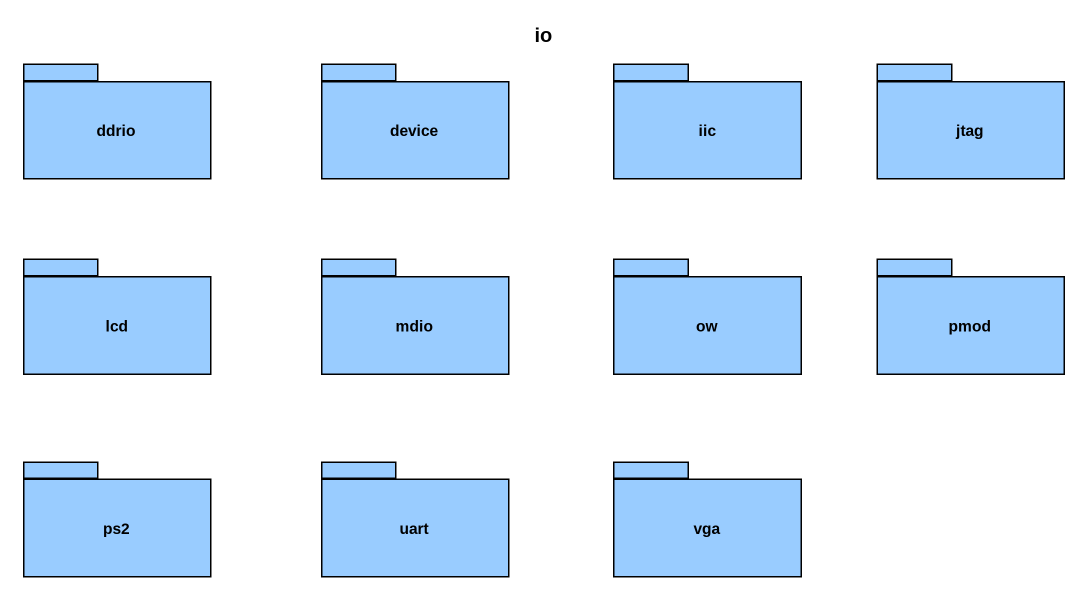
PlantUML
@startuml
title io
package ddrio #99CCFF {
}
package device #99CCFF {
}
package iic #99CCFF {
}
package jtag #99CCFF {
}
package lcd #99CCFF {
}
package mdio #99CCFF {
}
package ow #99CCFF {
}
package pmod #99CCFF {
}
package ps2 #99CCFF {
}
package uart #99CCFF {
}
package vga #99CCFF {
}
@enduml
